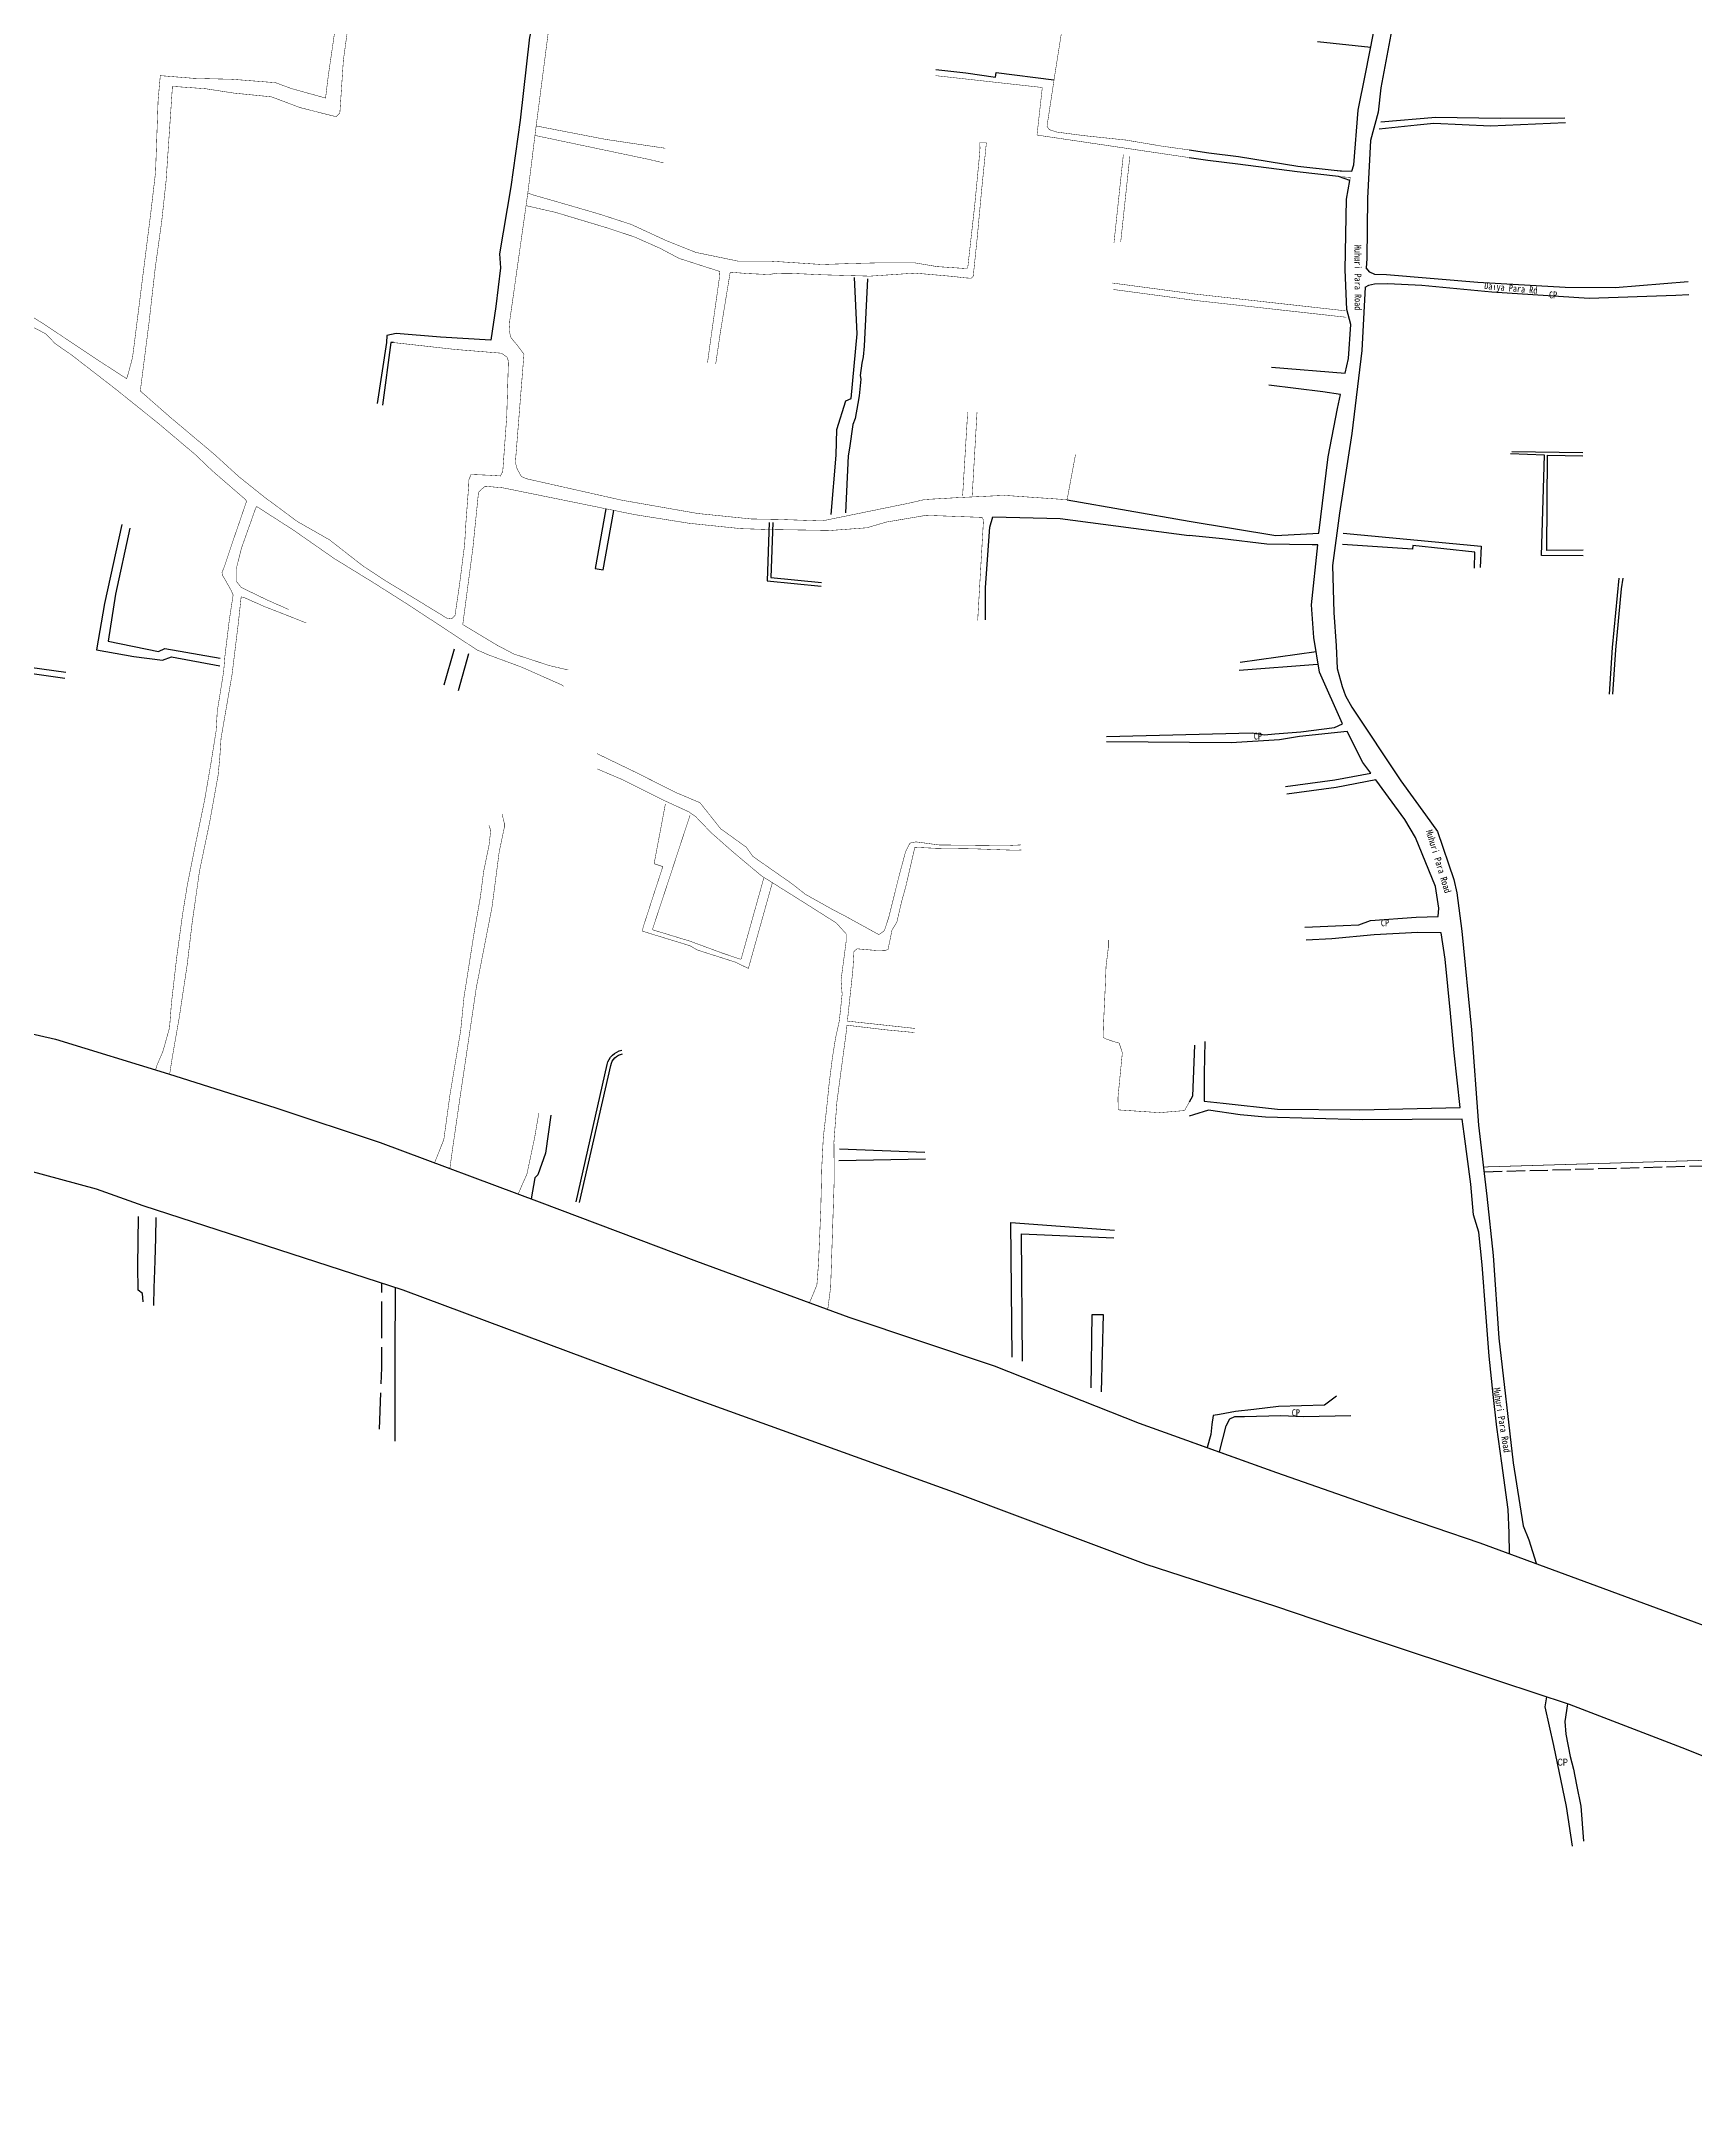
# Model space of a CAD drawing. Header units: metres. Extents: x 375792 to 378704, y 2469502 to 2471712.
# Drawn here: x 376385.5 to 376747.7, y 2469590.9 to 2470042.5 of the extents above; entities that cross this region are included whole.
import ezdxf
from ezdxf.enums import TextEntityAlignment as Align

# ---------------------------------------------------------------- set-up
doc = ezdxf.new("R2010")
doc.units = ezdxf.units.M
doc.header["$MEASUREMENT"] = 0
doc.linetypes.add('X2', pattern=[10, 8, -2])
doc.linetypes.add('X3', pattern=[5, 4, -1])
for name, color, linetype in [('DLSS', 1, 'Continuous'), ('DLSS Existing Road Line', 1, 'Continuous'), ('Prived Road', 1, 'Continuous')]:
    doc.layers.add(name, color=color, linetype=linetype)
doc.styles.add('正等线体', font='')
doc.styles.add('细等线体', font='', dxfattribs={"width": 0.8})
doc.styles.get('正等线体').set_extended_font_data('SimHei')
doc.styles.get('细等线体').set_extended_font_data('FZXiDengXian-Z06S')

msp = doc.modelspace()

# ---------------------------------------------------------------- linework, layer by layer
at = {"layer": 'DLSS', "linetype": 'Continuous', "flags": 128}
for points, elevation in [([(376452.34, 2470061.11, 0.1, 0.1, 0), (376450.76, 2470051.33, 0.1, 0.1, 0), (376448.37, 2470034.97, 0.1, 0.1, 0), (376447.78, 2470030.1, 0.1, 0.1, 0), (376440.27, 2470032.19, 0.1, 0.1, 0), (376436.8, 2470033.47, 0.1, 0.1, 0), (376427.37, 2470034.21, 0.1, 0.1, 0), (376418.93, 2470034.42, 0.1, 0.1, 0), (376411.58, 2470035.01, 0.1, 0.1, 0), (376411.1, 2470029.61, 0.1, 0.1, 0), (376410.54, 2470013.82, 0.1, 0.1, 0), (376409.46, 2470004.64, 0.1, 0.1, 0), (376407.84, 2469991.79, 0.1, 0.1, 0), (376406.65, 2469982.34, 0.1, 0.1, 0), (376405.51, 2469973.31, 0.1, 0.1, 0), (376404.61, 2469969.9, 0.1, 0.1, 0), (376404.2, 2469968.62, 0.1, 0.1, 0), (376397.55, 2469972.92, 0.1, 0.1, 0), (376389.73, 2469978.16, 0.1, 0.1, 0), (376385.51, 2469980.95, 0.1, 0.1, 0), (376377.47, 2469985.84, 0.1, 0.1, 0)], 3.76), ([(376462.65, 2469976.53, 0.1, 0.1, 0), (376476.19, 2469975.02, 0.1, 0.1, 0), (376486.31, 2469974.2, 0.1, 0.1, 0), (376487.52, 2469973.33, 0.1, 0.1, 0), (376487.83, 2469972.45, 0.1, 0.1, 0), (376487.46, 2469960.4, 0.1, 0.1, 0), (376486.59, 2469948.29, 0.1, 0.1, 0), (376486.09, 2469947.3, 0.1, 0.1, 0), (376483.76, 2469947.46, 0.1, 0.1, 0), (376479.63, 2469947.63, 0.1, 0.1, 0), (376479.16, 2469946.44, 0.1, 0.1, 0), (376479.12, 2469945.14, 0.1, 0.1, 0), (376478.5, 2469936.87, 0.1, 0.1, 0), (376478.24, 2469932.34, 0.1, 0.1, 0), (376477.14, 2469923.65, 0.1, 0.1, 0), (376476.13, 2469916.75, 0.1, 0.1, 0), (376475.54, 2469916.13, 0.1, 0.1, 0), (376474.6, 2469915.99, 0.1, 0.1, 0), (376466.59, 2469920.89, 0.1, 0.1, 0), (376460.83, 2469924.4, 0.1, 0.1, 0), (376456.04, 2469927.53, 0.1, 0.1, 0), (376448.63, 2469933.32, 0.1, 0.1, 0), (376441.62, 2469937.31, 0.1, 0.1, 0), (376434.41, 2469942.65, 0.1, 0.1, 0), (376428.76, 2469947.17, 0.1, 0.1, 0), (376423.39, 2469952.07, 0.1, 0.1, 0), (376413.77, 2469960.16, 0.1, 0.1, 0), (376407.2, 2469965.92, 0.1, 0.1, 0), (376407.65, 2469969.44, 0.1, 0.1, 0), (376409.12, 2469980.98, 0.1, 0.1, 0), (376410.48, 2469992.96, 0.1, 0.1, 0), (376411.89, 2470003.09, 0.1, 0.1, 0), (376412.85, 2470011.98, 0.1, 0.1, 0), (376413.62, 2470023.42, 0.1, 0.1, 0), (376414.24, 2470032.66, 0.1, 0.1, 0), (376421.46, 2470032.15, 0.1, 0.1, 0), (376427.76, 2470031.18, 0.1, 0.1, 0), (376435.95, 2470030.36, 0.1, 0.1, 0), (376442.19, 2470028.01, 0.1, 0.1, 0), (376450.08, 2470026.01, 0.1, 0.1, 0), (376450.91, 2470026.84, 0.1, 0.1, 0), (376451.68, 2470038.4, 0.1, 0.1, 0), (376454.35, 2470057.74, 0.1, 0.1, 0)], 3.77), ([(376612.05, 2469952.07, 0.1, 0.1, 0), (376610.19, 2469942.1, 0.1, 0.1, 0), (376596.46, 2469943.05, 0.1, 0.1, 0), (376586.51, 2469942.57, 0.1, 0.1, 0), (376578.97, 2469942.14, 0.1, 0.1, 0), (376575.74, 2469941.38, 0.1, 0.1, 0), (376561.66, 2469938.5, 0.1, 0.1, 0), (376556.51, 2469937.45, 0.1, 0.1, 0), (376546.88, 2469937.79, 0.1, 0.1, 0), (376541.05, 2469937.88, 0.1, 0.1, 0), (376529.3, 2469939.08, 0.1, 0.1, 0), (376512.64, 2469942, 0.1, 0.1, 0), (376491.8, 2469946.69, 0.1, 0.1, 0), (376490.69, 2469947.16, 0.1, 0.1, 0), (376489.75, 2469948.81, 0.1, 0.1, 0), (376489.35, 2469950.25, 0.1, 0.1, 0), (376490.3, 2469962.31, 0.1, 0.1, 0), (376491.23, 2469973.98, 0.1, 0.1, 0), (376489.67, 2469976.06, 0.1, 0.1, 0), (376488.42, 2469977.54, 0.1, 0.1, 0), (376487.97, 2469979.13, 0.1, 0.1, 0), (376488.12, 2469981.32, 0.1, 0.1, 0), (376492.04, 2470009.01, 0.1, 0.1, 0), (376493.8, 2470023.17, 0.1, 0.1, 0), (376498.02, 2470055.81, 0.1, 0.1, 0)], 23.92), ([(376533.23, 2469971.85, 0.1, 0.1, 0), (376534.25, 2469978.78, 0.1, 0.1, 0), (376536.4, 2469991.95, 0.1, 0.1, 0), (376540.06, 2469991.66, 0.1, 0.1, 0), (376544.86, 2469991.43, 0.1, 0.1, 0), (376546.6, 2469991.72, 0.1, 0.1, 0), (376549.86, 2469991.69, 0.1, 0.1, 0), (376556.52, 2469991.38, 0.1, 0.1, 0), (376567.02, 2469991.08, 0.1, 0.1, 0), (376575.76, 2469991.67, 0.1, 0.1, 0), (376577.01, 2469991.73, 0.1, 0.1, 0), (376585.07, 2469991.03, 0.1, 0.1, 0), (376587.8, 2469990.71, 0.1, 0.1, 0), (376589.22, 2469990.62, 0.1, 0.1, 0), (376589.63, 2469991.03, 0.1, 0.1, 0), (376590.5, 2469999.44, 0.1, 0.1, 0), (376591.42, 2470009.44, 0.1, 0.1, 0), (376592.51, 2470020.3, 0.1, 0.1, 0), (376591.05, 2470020.31, 0.1, 0.1, 0), (376591.12, 2470019.15, 0.1, 0.1, 0), (376590.87, 2470016.12, 0.1, 0.1, 0), (376589.96, 2470006.64, 0.1, 0.1, 0), (376588.43, 2469992.92, 0.1, 0.1, 0), (376588.2, 2469992.74, 0.1, 0.1, 0), (376581.74, 2469993.17, 0.1, 0.1, 0), (376576.78, 2469994, 0.1, 0.1, 0), (376568.64, 2469993.99, 0.1, 0.1, 0), (376562.58, 2469993.84, 0.1, 0.1, 0), (376556.49, 2469993.63, 0.1, 0.1, 0), (376548.55, 2469994.15, 0.1, 0.1, 0), (376544.96, 2469994.38, 0.1, 0.1, 0), (376538.07, 2469994.38, 0.1, 0.1, 0), (376528.88, 2469996.28, 0.1, 0.1, 0), (376522.44, 2469998.85, 0.1, 0.1, 0), (376514.62, 2470002.45, 0.1, 0.1, 0), (376507.53, 2470004.74, 0.1, 0.1, 0), (376500.71, 2470006.73, 0.1, 0.1, 0), (376493.08, 2470008.92, 0.1, 0.1, 0), (376492.13, 2470009.31, 0.1, 0.1, 0)], 3.99), ([(376493.64, 2470021.91, 0.1, 0.1, 0), (376518.62, 2470016.65, 0.1, 0.1, 0), (376521.84, 2470015.89, 0.1, 0.1, 0)], 4.82), ([(376522.18, 2470019.1, 0.1, 0.1, 0), (376509.13, 2470021.04, 0.1, 0.1, 0), (376494.04, 2470023.96, 0.1, 0.1, 0), (376493.9, 2470023.98, 0.00000201, 0.00000201, 0)], 4.05), ([(376491.69, 2470006.53, 0.1, 0.1, 0), (376498.16, 2470005.05, 0.1, 0.1, 0), (376509.08, 2470001.77, 0.1, 0.1, 0), (376515.28, 2469999.73, 0.1, 0.1, 0), (376520.95, 2469997.23, 0.1, 0.1, 0), (376525.21, 2469994.97, 0.1, 0.1, 0), (376534.13, 2469992.1, 0.1, 0.1, 0), (376534.05, 2469990.84, 0.1, 0.1, 0), (376531.84, 2469975.13, 0.1, 0.1, 0), (376531.44, 2469972.12, 0.1, 0.1, 0)], 3.99), ([(376410.54, 2469817.18, 0.1, 0.1, 0), (376410.84, 2469818.17, 0.1, 0.1, 0), (376412.16, 2469821.26, 0.1, 0.1, 0), (376413.61, 2469826.44, 0.1, 0.1, 0), (376414.03, 2469831.89, 0.1, 0.1, 0), (376415.19, 2469841.98, 0.1, 0.1, 0), (376416.43, 2469851.08, 0.1, 0.1, 0), (376417.54, 2469857.91, 0.1, 0.1, 0), (376419.26, 2469866.48, 0.1, 0.1, 0), (376421.26, 2469876.14, 0.1, 0.1, 0), (376422.73, 2469884.71, 0.1, 0.1, 0), (376423.8, 2469891.42, 0.1, 0.1, 0), (376424.06, 2469895.75, 0.1, 0.1, 0), (376425.46, 2469904.46, 0.1, 0.1, 0), (376425.71, 2469907.62, 0.1, 0.1, 0), (376426.68, 2469915.63, 0.1, 0.1, 0), (376427.53, 2469921.23, 0.1, 0.1, 0), (376427.15, 2469922.13, 0.1, 0.1, 0), (376425.85, 2469924.46, 0.1, 0.1, 0), (376425.17, 2469925.59, 0.1, 0.1, 0), (376425.1, 2469926.15, 0.1, 0.1, 0), (376425.54, 2469927.29, 0.1, 0.1, 0), (376425.77, 2469927.87, 0.1, 0.1, 0), (376427.42, 2469932.85, 0.1, 0.1, 0), (376430.43, 2469941.62, 0.1, 0.1, 0), (376430.34, 2469942.05, 0.1, 0.1, 0), (376422.89, 2469948.5, 0.1, 0.1, 0), (376419.29, 2469951.95, 0.1, 0.1, 0), (376411.16, 2469958.82, 0.1, 0.1, 0), (376401.67, 2469966.44, 0.1, 0.1, 0), (376392.13, 2469973.82, 0.1, 0.1, 0), (376388.59, 2469976.27, 0.1, 0.1, 0), (376386.48, 2469978.45, 0.1, 0.1, 0), (376379.81, 2469981.94, 0.1, 0.1, 0)], 3.83), ([(376590.61, 2469915.67, 0.1, 0.1, 0), (376591.14, 2469924.88, 0.1, 0.1, 0), (376591.88, 2469937.67, 0.1, 0.1, 0), (376591.55, 2469938.23, 0.1, 0.1, 0), (376579.33, 2469938.68, 0.1, 0.1, 0), (376570.63, 2469937.21, 0.1, 0.1, 0), (376566.31, 2469935.95, 0.1, 0.1, 0), (376558.5, 2469935.37, 0.1, 0.1, 0), (376544.93, 2469935.57, 0.1, 0.1, 0), (376538.73, 2469935.76, 0.1, 0.1, 0), (376527.46, 2469936.93, 0.1, 0.1, 0), (376515.39, 2469938.85, 0.1, 0.1, 0), (376501.16, 2469941.75, 0.1, 0.1, 0), (376486.58, 2469944.71, 0.1, 0.1, 0), (376482.74, 2469945.05, 0.1, 0.1, 0), (376481.83, 2469944.31, 0.1, 0.1, 0), (376481.27, 2469943.68, 0.1, 0.1, 0), (376480.06, 2469931.65, 0.1, 0.1, 0), (376477.83, 2469914.75, 0.1, 0.1, 0), (376485.22, 2469910.29, 0.1, 0.1, 0), (376489.04, 2469908.29, 0.1, 0.1, 0), (376496.75, 2469905.77, 0.1, 0.1, 0), (376500.92, 2469904.79, 0.1, 0.1, 0)], 5.48), ([(376590.61, 2469915.67, 0.1, 0.1, 0), (376591.14, 2469924.88, 0.1, 0.1, 0), (376591.88, 2469937.67, 0.1, 0.1, 0), (376591.55, 2469938.23, 0.1, 0.1, 0), (376579.33, 2469938.68, 0.1, 0.1, 0), (376570.63, 2469937.21, 0.1, 0.1, 0), (376566.31, 2469935.95, 0.1, 0.1, 0), (376558.5, 2469935.37, 0.1, 0.1, 0), (376544.93, 2469935.57, 0.1, 0.1, 0), (376538.73, 2469935.76, 0.1, 0.1, 0), (376527.46, 2469936.93, 0.1, 0.1, 0), (376515.39, 2469938.85, 0.1, 0.1, 0), (376501.16, 2469941.75, 0.1, 0.1, 0), (376486.58, 2469944.71, 0.1, 0.1, 0), (376482.74, 2469945.05, 0.1, 0.1, 0), (376481.83, 2469944.31, 0.1, 0.1, 0), (376481.27, 2469943.68, 0.1, 0.1, 0), (376480.06, 2469931.65, 0.1, 0.1, 0), (376477.83, 2469914.75, 0.1, 0.1, 0), (376485.22, 2469910.29, 0.1, 0.1, 0), (376489.04, 2469908.29, 0.1, 0.1, 0), (376496.75, 2469905.77, 0.1, 0.1, 0), (376500.92, 2469904.79, 0.1, 0.1, 0)], 5.48), ([(376499.88, 2469901.23, 0.1, 0.1, 0), (376499.4, 2469901.57, 0.1, 0.1, 0), (376490.75, 2469905.41, 0.1, 0.1, 0), (376483.33, 2469908.15, 0.1, 0.1, 0), (376480.89, 2469909.22, 0.1, 0.1, 0), (376475.71, 2469912.65, 0.1, 0.1, 0), (376465.33, 2469919.45, 0.1, 0.1, 0), (376458.13, 2469924.01, 0.1, 0.1, 0), (376449.63, 2469929.24, 0.1, 0.1, 0), (376440.79, 2469935.41, 0.1, 0.1, 0), (376432.68, 2469940.62, 0.1, 0.1, 0), (376432.45, 2469940.2, 0.1, 0.1, 0), (376429.37, 2469931.52, 0.1, 0.1, 0), (376428.21, 2469926.94, 0.1, 0.1, 0), (376428.2, 2469924.26, 0.1, 0.1, 0), (376429.33, 2469922.87, 0.1, 0.1, 0), (376434.92, 2469920.16, 0.1, 0.1, 0), (376439.67, 2469918.06, 0.1, 0.1, 0)], 5.73), ([(376413.63, 2469816.23, 0.1, 0.1, 0), (376414.21, 2469819.96, 0.1, 0.1, 0), (376415.73, 2469828.65, 0.1, 0.1, 0), (376417.48, 2469840.27, 0.1, 0.1, 0), (376418.55, 2469849.36, 0.1, 0.1, 0), (376420.17, 2469860.76, 0.1, 0.1, 0), (376422.37, 2469871.33, 0.1, 0.1, 0), (376424.25, 2469881.78, 0.1, 0.1, 0), (376424.61, 2469885.6, 0.1, 0.1, 0), (376424.89, 2469889.85, 0.1, 0.1, 0), (376427.29, 2469903.76, 0.1, 0.1, 0), (376428.69, 2469915.22, 0.1, 0.1, 0), (376429.29, 2469920.82, 0.1, 0.1, 0), (376429.93, 2469920.67, 0.1, 0.1, 0), (376434.42, 2469918.68, 0.1, 0.1, 0), (376439.45, 2469916.72, 0.1, 0.1, 0), (376443.53, 2469915.1, 0.00000201, 0.00000201, 0)], 9.05), ([(376507.22, 2469886.48, 0.1, 0.1, 0), (376515.8, 2469882.33, 0.1, 0.1, 0), (376524.58, 2469877.91, 0.1, 0.1, 0), (376529.78, 2469875.72, 0.1, 0.1, 0), (376534.31, 2469870.01, 0.1, 0.1, 0), (376539.91, 2469865.98, 0.1, 0.1, 0), (376541.39, 2469863.93, 0.1, 0.1, 0), (376549.94, 2469857.96, 0.1, 0.1, 0), (376552.85, 2469855.66, 0.1, 0.1, 0), (376558.76, 2469852.35, 0.1, 0.1, 0), (376561.6, 2469850.87, 0.1, 0.1, 0), (376568.97, 2469846.81, 0.1, 0.1, 0), (376570.17, 2469847.68, 0.1, 0.1, 0), (376571.13, 2469850.59, 0.1, 0.1, 0), (376573.3, 2469859.34, 0.1, 0.1, 0), (376574.8, 2469864.95, 0.1, 0.1, 0), (376575.77, 2469866.86, 0.1, 0.1, 0), (376577.07, 2469867.14, 0.1, 0.1, 0), (376582.16, 2469866.46, 0.1, 0.1, 0), (376589.12, 2469866.4, 0.1, 0.1, 0), (376597.01, 2469866.33, 0.1, 0.1, 0), (376600.09, 2469866.47, 0.1, 0.1, 0)], 4.84), ([(376507.31, 2469883.11, 0.1, 0.1, 0), (376512.86, 2469880.75, 0.1, 0.1, 0), (376522.19, 2469876.09, 0.1, 0.1, 0), (376527.33, 2469873.72, 0.1, 0.1, 0), (376528.84, 2469872.67, 0.1, 0.1, 0), (376532.27, 2469869.11, 0.1, 0.1, 0), (376536.97, 2469864.96, 0.1, 0.1, 0), (376543.26, 2469859.69, 0.1, 0.1, 0), (376552.63, 2469853.81, 0.1, 0.1, 0), (376559.65, 2469849.36, 0.1, 0.1, 0), (376561.8, 2469846.98, 0.1, 0.1, 0), (376561.8, 2469845.33, 0.1, 0.1, 0), (376560.68, 2469836.84, 0.1, 0.1, 0), (376560.92, 2469833.77, 0.1, 0.1, 0), (376560.3, 2469827.91, 0.1, 0.1, 0), (376559.46, 2469824.07, 0.1, 0.1, 0), (376558.75, 2469819.58, 0.1, 0.1, 0), (376558.07, 2469814.15, 0.1, 0.1, 0), (376557.52, 2469808.7, 0.1, 0.1, 0), (376556.8, 2469802.44, 0.1, 0.1, 0), (376556.46, 2469795.89, 0.1, 0.1, 0), (376556.24, 2469786.53, 0.1, 0.1, 0), (376555.75, 2469774.89, 0.1, 0.1, 0), (376555.39, 2469770.03, 0.1, 0.1, 0), (376553.76, 2469766.15, 0.1, 0.1, 0)], 7.31), ([(376486.45, 2469873.21, 0.1, 0.1, 0), (376486.93, 2469871.2, 0.1, 0.1, 0), (376486.92, 2469870.24, 0.1, 0.1, 0), (376485.81, 2469864.98, 0.1, 0.1, 0), (376484.24, 2469852.88, 0.1, 0.1, 0), (376480.79, 2469835.17, 0.1, 0.1, 0), (376478.71, 2469821.1, 0.1, 0.1, 0), (376477.17, 2469810.74, 0.1, 0.1, 0), (376475.62, 2469800.06, 0.1, 0.1, 0), (376475, 2469795.56, 0.1, 0.1, 0)], 4.07), ([(376483.57, 2469870.74, 0.1, 0.1, 0), (376483.95, 2469869.66, 0.1, 0.1, 0), (376483.6, 2469866.48, 0.1, 0.1, 0), (376482.41, 2469860.7, 0.1, 0.1, 0), (376481.67, 2469854.97, 0.1, 0.1, 0), (376480.32, 2469847.26, 0.1, 0.1, 0), (376478.11, 2469833.23, 0.1, 0.1, 0), (376477.36, 2469825.71, 0.1, 0.1, 0), (376475, 2469811.55, 0.1, 0.1, 0), (376473.68, 2469801.91, 0.1, 0.1, 0), (376471.65, 2469796.81, 0.1, 0.1, 0)], 9.05), ([(376576.89, 2469826.26, 0.1, 0.1, 0), (376568.16, 2469827.21, 0.1, 0.1, 0), (376562.07, 2469827.86, 0.1, 0.1, 0), (376562.26, 2469829.66, 0.1, 0.1, 0), (376563.26, 2469838.96, 0.1, 0.1, 0), (376563.51, 2469843.13, 0.1, 0.1, 0), (376564.18, 2469843.71, 0.1, 0.1, 0), (376566.68, 2469843.49, 0.1, 0.1, 0), (376568.7, 2469843.32, 0.1, 0.1, 0), (376570.34, 2469843.31, 0.1, 0.1, 0), (376570.98, 2469843.58, 0.1, 0.1, 0), (376571.83, 2469847.79, 0.1, 0.1, 0), (376572.91, 2469849.58, 0.1, 0.1, 0), (376573.96, 2469854.12, 0.1, 0.1, 0), (376574.86, 2469857.36, 0.1, 0.1, 0), (376576.84, 2469865.95, 0.1, 0.1, 0), (376581.59, 2469865.72, 0.1, 0.1, 0), (376589.68, 2469865.62, 0.1, 0.1, 0), (376598.79, 2469865.3, 0.1, 0.1, 0), (376600.14, 2469865.36, 0.1, 0.1, 0)], 6.7), ([(376638.07, 2469822.59, 0.1, 0.1, 0), (376637.67, 2469811.43, 0.1, 0.1, 0), (376635.92, 2469808.27, 0.1, 0.1, 0), (376630.46, 2469807.81, 0.1, 0.1, 0), (376621.39, 2469808.42, 0.1, 0.1, 0), (376621.33, 2469811.09, 0.1, 0.1, 0), (376622.29, 2469820.93, 0.1, 0.1, 0), (376621.59, 2469823.05, 0.1, 0.1, 0), (376620.27, 2469823.42, 0.1, 0.1, 0), (376618.52, 2469824.03, 0.1, 0.1, 0), (376618.09, 2469824.37, 0.1, 0.1, 0), (376618.12, 2469826.26, 0.1, 0.1, 0), (376618.55, 2469835.43, 0.1, 0.1, 0), (376618.72, 2469839.86, 0.1, 0.1, 0), (376619.23, 2469844.04, 0.1, 0.1, 0), (376619.23, 2469845.64, 0.1, 0.1, 0)], 3.83), ([(376561.98, 2469827.02, 0.1, 0.1, 0), (376561.8, 2469825.31, 0.1, 0.1, 0), (376560.72, 2469817.25, 0.1, 0.1, 0), (376559.77, 2469810.13, 0.1, 0.1, 0), (376559.12, 2469801.36, 0.1, 0.1, 0), (376559.19, 2469793.28, 0.1, 0.1, 0), (376558.4, 2469769.53, 0.1, 0.1, 0), (376557.76, 2469764.67, 0.1, 0.1, 0)], 3.83), ([(376561.97, 2469826.97, 0.1, 0.1, 0), (376570.18, 2469825.99, 0.1, 0.1, 0), (376576.25, 2469825.41, 0.1, 0.1, 0), (376576.81, 2469825.37, 0.1, 0.1, 0)], 3.61), ([(376489.95, 2469789.97, 0.1, 0.1, 0), (376491.88, 2469794.37, 0.1, 0.1, 0), (376493.55, 2469802.23, 0.1, 0.1, 0), (376494.49, 2469807.73, 0.00000202, 0.00000202, 0)], 4.07)]:
    msp.add_lwpolyline(points, format="xyseb", dxfattribs=dict(at, elevation=elevation))
at = {"layer": 'DLSS', "linetype": 'Continuous', "const_width": 0.1, "flags": 128}
for points, elevation in [([(376609.82, 2470049.87), (376607.44, 2470034.79), (376605.79, 2470023.93), (376606.29, 2470023.18), (376607.86, 2470022.66), (376613.94, 2470021.86), (376623.13, 2470020.89), (376630.85, 2470019.58), (376641.23, 2470018.13), (376647.76, 2470017.29), (376660.73, 2470015.2), (376669.97, 2470014.19), (376672.57, 2470014.1), (376673.01, 2470015.48), (376673.96, 2470027.47), (376675.53, 2470035.41), (376677.29, 2470044.28)], 23.92), ([(376671.36, 2469982.07), (376638.24, 2469985.76), (376620.26, 2469988.17)], 23.2)]:
    msp.add_lwpolyline(points, dxfattribs=dict(at, elevation=elevation))
for points in [[(376622.51, 2470017.68), (376620.46, 2469998.41)], [(376623.94, 2470017.42), (376621.93, 2469998.55)], [(376671.22, 2469983.48), (376638.11, 2469987.17), (376620.12, 2469989.57)], [(376522.21, 2469875.47), (376519.74, 2469862.35), (376521.64, 2469861.72), (376517.35, 2469848.51)], [(376527.6, 2469872.95), (376519.36, 2469847.9)], [(376538.83, 2469841.57), (376543.8, 2469859.36)], [(376540.38, 2469839.4), (376545.63, 2469858.18)], [(376540.38, 2469839.4), (376537.59, 2469840.77), (376529.24, 2469843.43), (376527.59, 2469844.38), (376517.18, 2469847.57), (376517.35, 2469848.51)], [(376538.83, 2469841.57), (376538.64, 2469841.43), (376534.55, 2469842.81), (376527.6, 2469845.38), (376519.74, 2469847.77), (376519.36, 2469847.9)]]:
    msp.add_lwpolyline(points, dxfattribs=at)
at = {"layer": 'DLSS', "linetype": 'Continuous', "flags": 128}
for points, elevation in [([(376647.85, 2469904.77), (376665.06, 2469906.06)], 7.08), ([(376364.03, 2469829.5), (376388.65, 2469823.94), (376413.37, 2469816.34), (376436.92, 2469808.9), (376459.73, 2469801.26), (376494.53, 2469788.26), (376529.01, 2469775.27), (376562.37, 2469762.98), (376594.23, 2469752.33), (376626, 2469739.78), (376656.04, 2469728.98), (376680.88, 2469720.25), (376700.59, 2469713.54), (376796.47, 2469678.23), (376832.74, 2469666.32)], 4.5), ([(376497.1, 2469807.28), (376495.95, 2469798.9), (376494.29, 2469794.18), (376493.62, 2469793.56), (376492.8, 2469788.91)], 3.83), ([(376720.91, 2469647.07), (376719.56, 2469655.82), (376716.76, 2469669.14), (376714.92, 2469677.66), (376715.27, 2469679.83)], 4.5), ([(376719.81, 2469678.32), (376719.19, 2469674.42), (376719.46, 2469671.64), (376720.38, 2469666.77), (376721.08, 2469663.99), (376721.77, 2469660.57), (376722.71, 2469655.9), (376723.33, 2469648.21)], 4.5)]:
    msp.add_lwpolyline(points, dxfattribs=dict(at, elevation=elevation))
at = {"layer": 'DLSS', "linetype": 'X3', "elevation": 5.34, "flags": 128}
msp.add_lwpolyline([(376701.39, 2469795.91, 0.15, 0.15, 0), (376757.19, 2469797.59, 0.15, 0.15, 0), (376757.62, 2469798.08, 0.15, 0.15, 0), (376756.34, 2469833.1, 0.15, 0.15, 0), (376755.39, 2469871.47, 0.15, 0.15, 0)], format="xyseb", dxfattribs=at)
at = {"layer": 'DLSS', "linetype": 'Continuous', "flags": 128}
for points in [[(376367.03, 2469799.37), (376397.53, 2469791.14), (376407.77, 2469787.5), (376464.68, 2469768.99), (376527.37, 2469745.65), (376586.05, 2469724.46), (376627.44, 2469708.88), (376655.86, 2469699.65), (376672.88, 2469693.95), (376705.1, 2469683.19), (376720.17, 2469678.2), (376745.81, 2469668.34), (376790.48, 2469650.39), (376811.57, 2469643.41), (376862.55, 2469623.01), (376902.02, 2469609.73), (376931.93, 2469601.3), (376946.08, 2469598.12), (376987.79, 2469590.89)], [(376367.03, 2469799.37), (376397.53, 2469791.14), (376407.77, 2469787.5), (376464.68, 2469768.99), (376527.37, 2469745.65), (376586.05, 2469724.46), (376627.44, 2469708.88), (376655.86, 2469699.65), (376672.88, 2469693.95), (376705.1, 2469683.19), (376720.17, 2469678.2), (376745.81, 2469668.34), (376790.48, 2469650.39), (376811.57, 2469643.41), (376862.55, 2469623.01), (376902.02, 2469609.73), (376931.93, 2469601.3), (376946.08, 2469598.12), (376987.79, 2469590.89)], [(376407.84, 2469766.34), (376407.65, 2469768.2), (376406.71, 2469768.9), (376406.63, 2469774.18), (376406.84, 2469785.07)], [(376410.61, 2469784.83), (376410.5, 2469780.35), (376410.38, 2469775.36), (376410.25, 2469771.29), (376410.2, 2469769.47), (376410.08, 2469765.59)], [(376463, 2469769.54), (376462.98, 2469754.74), (376462.96, 2469737.68), (376462.92, 2469735.8)]]:
    msp.add_lwpolyline(points, dxfattribs=at)
at = {"layer": 'DLSS', "linetype": 'X2', "flags": 128}
msp.add_lwpolyline([(376459.6, 2469738.43), (376460.09, 2469751.89), (376460.09, 2469770.48)], dxfattribs=at)
at = {"layer": 'DLSS Existing Road Line', "linetype": 'Continuous', "flags": 128}
for points, elevation in [([(376464.22, 2470079.04), (376464.52, 2470083.53), (376466.09, 2470097.08), (376466.14, 2470098.7), (376492.95, 2470091.55), (376498.75, 2470090.07), (376499.38, 2470088.61), (376498.42, 2470081.62), (376496.31, 2470066.92), (376493.72, 2470048.32), (376492.48, 2470043.46), (376490.41, 2470025.23), (376488.34, 2470010.64), (376485.91, 2469995.98), (376486.08, 2469992.87), (376485.05, 2469984.43), (376484.01, 2469977.02), (376472.97, 2469977.73), (376463.25, 2469978.5)], 10.95), ([(376636.93, 2470018.73), (376641.23, 2470018.13), (376647.76, 2470017.29), (376660.73, 2470015.2), (376669.97, 2470014.19), (376672.57, 2470014.1), (376673.01, 2470015.48), (376673.96, 2470027.47), (376675.53, 2470035.41), (376677.29, 2470044.28)], 23.92), ([(376681.35, 2470045.16), (376678.89, 2470032.31), (376678.33, 2470026.99), (376676.64, 2470020.8), (376675.97, 2470008.2), (376675.82, 2469994.89), (376675.71, 2469992.89)], 6.62), ([(376581.45, 2470036.33), (376588.01, 2470035.59), (376594.48, 2470034.69), (376594.62, 2470035.68), (376607.28, 2470034.08)], 21.3), ([(376654.99, 2469971.14), (376671.1, 2469969.81), (376671.81, 2469973.05), (376672.36, 2469980.47), (376671.48, 2469983.76), (376671.13, 2469992.44), (376671.39, 2470007.93), (376672.12, 2470012.07), (376669.64, 2470012.9), (376660.55, 2470013.93), (376647.55, 2470015.6), (376641, 2470016.45), (376636.93, 2470017.01)], 23.92), ([(376558.54, 2469938.83), (376559.64, 2469951.86), (376559.76, 2469957.47), (376561.75, 2469963.79), (376562.87, 2469964.27), (376564.23, 2469978.45), (376563.61, 2469990.8)], 7.08), ([(376566.51, 2469990.51), (376565.78, 2469975.75), (376565.56, 2469973.4), (376565.21, 2469972.03), (376564.85, 2469969.28), (376565.02, 2469968.5), (376564.67, 2469964.87), (376564.38, 2469963.19), (376563.8, 2469959.9), (376563.23, 2469958.55), (376562.56, 2469953.38), (376562.22, 2469951.69), (376561.64, 2469939.2)], 7.08), ([(376675.48, 2469988.66), (376674.71, 2469974.82), (376672.54, 2469956.59), (376669.88, 2469939.15), (376668.3, 2469927.71), (376668.64, 2469917.41), (376669.12, 2469910.05), (376669.36, 2469905.15), (376670.42, 2469901.21), (376671.2, 2469899.15), (376672.52, 2469896.68), (376683.32, 2469880.52), (376688.69, 2469873.05), (376691.29, 2469869.39), (376694.91, 2469858.87), (376695.55, 2469855.95), (376696.64, 2469847.57), (376698.8, 2469825.93), (376700.32, 2469805.09), (376702.14, 2469789.48), (376703.52, 2469776.55), (376704.78, 2469758.43), (376707.89, 2469731.1), (376710.05, 2469717.3), (376711.3, 2469714.21), (376712.95, 2469709.08)], 5.34), ([(376746.38, 2469987.02), (376743.55, 2469986.84), (376724.52, 2469986.15), (376703.2, 2469987.54), (376687.85, 2469989.03), (376680.44, 2469989.39), (376677.53, 2469989.3), (376676.17, 2469989.04), (376675.39, 2469988.61)], 5.22), ([(376746.25, 2469989.87), (376730.25, 2469988.54), (376719.3, 2469988.61), (376700.14, 2469989.7), (376680.15, 2469991.36), (376677.57, 2469991.46), (376676.5, 2469991.95), (376675.71, 2469992.89)], 5.16), ([(376463.25, 2469978.5), (376461.2, 2469978.06), (376461.14, 2469976.57), (376459.08, 2469963.16)], 10.95), ([(376462.65, 2469976.53), (376462.07, 2469976.55), (376460.24, 2469962.82)], 3.77), ([(376636.93, 2469937.43), (376655.92, 2469934.29), (376665.35, 2469934.8), (376667.4, 2469951.5), (376669.4, 2469962.06), (376670.08, 2469965.15), (376666.21, 2469965.73), (376654.36, 2469967.21)], 23.92), ([(376707.6, 2469952.65), (376723.13, 2469952.45)], 7.08), ([(376723.21, 2469929.82), (376714.1, 2469929.88), (376714.73, 2469951.85), (376707.29, 2469952.15)], 7.08), ([(376723.25, 2469931.03), (376715.24, 2469931), (376715.38, 2469951.87), (376723.13, 2469951.7)], 7.08), ([(376610.19, 2469942.1), (376636.93, 2469937.43)], 23.92), ([(376403.14, 2469936.7), (376399.33, 2469919.37), (376397.63, 2469909.21), (376405.82, 2469907.73), (376412.09, 2469906.91), (376414.04, 2469907.64), (376424.64, 2469905.74)], 7.08), ([(376404.88, 2469935.87), (376401.74, 2469921.38), (376400.16, 2469911.08), (376411.19, 2469908.87), (376412.54, 2469909.52), (376424.71, 2469907.37)], 7.08), ([(376592.31, 2469915.77), (376592.35, 2469922.84), (376593.29, 2469936.06), (376593.94, 2469938.36), (376608.68, 2469937.98), (376636.93, 2469934.26)], 7.08), ([(376670.62, 2469934.74), (376700.89, 2469931.9), (376700.68, 2469927.24)], 7.08), ([(376618.85, 2469890.23), (376650.74, 2469891.06), (376653.43, 2469890.6), (376655.67, 2469890.78), (376661.37, 2469891.26), (376668.76, 2469892.21), (376670.53, 2469893.02), (376665.5, 2469904.32), (376664.21, 2469911.93), (376663.69, 2469919.05), (376665.1, 2469932.22), (376663.86, 2469932.24), (376653.97, 2469932.37), (376644.22, 2469933.52), (376636.93, 2469934.26)], 23.92), ([(376699.43, 2469927.09), (376699.5, 2469930.63), (376685.91, 2469932.06), (376685.84, 2469931.23), (376670.5, 2469932.28)], 7.08), ([(376728.98, 2469899.53), (376729.16, 2469901.73), (376729.66, 2469909.74), (376731.14, 2469924.94)], 7.08), ([(376729.75, 2469899.53), (376730.35, 2469909.2), (376731.64, 2469922.56), (376731.95, 2469924.9)], 7.08), ([(376362.9, 2469908.16), (376390.89, 2469904.3)], 7.08), ([(376475.94, 2469909.36), (376473.65, 2469901.44)], 7.08), ([(376479.06, 2469908.32), (376476.8, 2469900.21)], 7.08), ([(376648.08, 2469906.49), (376664.74, 2469908.82)], 7.08), ([(376362.85, 2469906.95), (376390.65, 2469903.02)], 7.08), ([(376658.05, 2469879.3), (376668.84, 2469880.76), (376676.7, 2469882.2), (376674.98, 2469884.52), (376671.51, 2469891.29), (376661.1, 2469890.25), (376656.69, 2469889.5), (376646.1, 2469888.82), (376618.83, 2469889.06)], 23.92), ([(376662.26, 2469848.44), (376670.67, 2469848.8), (376674.08, 2469848.97), (376676.62, 2469849.91), (376686.67, 2469850.63), (376691.46, 2469850.82), (376691.61, 2469852.62), (376690.9, 2469857.38), (376686.49, 2469868.13), (376684.15, 2469872.07), (376677.79, 2469880.72), (376669.12, 2469879.02), (376658.33, 2469877.56)], 23.92), ([(376640.33, 2469823.39), (376640.19, 2469816.42), (376640.23, 2469810.34), (376644.35, 2469809.91), (376656.29, 2469808.54), (376674.31, 2469808.42), (376696.3, 2469808.97), (376694.96, 2469820.89), (376694.14, 2469829.59), (376693.03, 2469841.42), (376692.15, 2469847.21), (376686.98, 2469847.27), (376677.45, 2469846.75), (376668.19, 2469845.88), (376662.55, 2469845.57)], 3.83), ([(376638.07, 2469822.59), (376637.67, 2469811.43), (376636.93, 2469810.09)], 3.83), ([(376707.11, 2469711.14), (376706.98, 2469715.73), (376706.82, 2469720.83), (376705.43, 2469730.99), (376704.28, 2469738.94), (376703.53, 2469746.07), (376702.63, 2469754.47), (376701.91, 2469763.96), (376701.11, 2469774.5), (376700.36, 2469781.62), (376699.2, 2469785.39), (376698.59, 2469792.12), (376697.18, 2469803.16), (376696.69, 2469806.41), (376674.83, 2469806.24), (376653.64, 2469806.83), (376648.07, 2469807.34), (376641.17, 2469808.37), (376637.91, 2469807.35), (376636.93, 2469807.06)], 3.83), ([(376669.18, 2469745.66), (376666.54, 2469743.74), (376656.5, 2469743.43), (376651.09, 2469742.76), (376647.06, 2469742.37), (376643.6, 2469741.7), (376642.16, 2469741.43), (376641.9, 2469739.52), (376641.7, 2469737.28), (376640.87, 2469734.44)], 11.61), ([(376643.55, 2469733.47), (376645, 2469739.2), (376645.81, 2469740.7), (376646.91, 2469741.25), (376649.03, 2469741.27), (376656.97, 2469741.43), (376661.94, 2469741.25), (376672.31, 2469741.46)], 3.83), ([(376636.93, 2469735.85), (376656.04, 2469728.98), (376680.88, 2469720.25), (376700.59, 2469713.54), (376796.47, 2469678.23), (376832.74, 2469666.32)], 4.5), ([(376720.91, 2469647.07), (376719.56, 2469655.82), (376716.76, 2469669.14), (376714.92, 2469677.66), (376715.27, 2469679.83)], 4.5), ([(376719.81, 2469678.32), (376719.19, 2469674.42), (376719.46, 2469671.64), (376720.38, 2469666.77), (376721.08, 2469663.99), (376721.77, 2469660.57), (376722.71, 2469655.9), (376723.33, 2469648.21)], 4.5)]:
    msp.add_lwpolyline(points, dxfattribs=dict(at, elevation=elevation))
at = {"layer": 'DLSS Existing Road Line', "linetype": 'Continuous', "const_width": 0.1, "flags": 128}
for points, elevation in [([(376581.4, 2470035.01), (376604.76, 2470032.41)], 21.3), ([(376581.45, 2470036.33), (376588.01, 2470035.59), (376594.48, 2470034.69), (376594.62, 2470035.68), (376607.28, 2470034.08)], 21.3), ([(376603.6, 2470021.99), (376604.76, 2470032.41)], 23.92), ([(376592.31, 2469915.77), (376592.35, 2469922.84), (376593.29, 2469936.06), (376593.94, 2469938.36), (376608.68, 2469937.98), (376636.93, 2469934.26)], 7.08)]:
    msp.add_lwpolyline(points, dxfattribs=dict(at, elevation=elevation))
at = {"layer": 'DLSS Existing Road Line', "linetype": 'Continuous', "flags": 128}
for points in [[(376678.55, 2470023.38), (376686.83, 2470024.22), (376690.52, 2470024.6), (376702.91, 2470024.03), (376719.38, 2470024.77)], [(376678.9, 2470024.9), (376690.92, 2470025.88), (376705.04, 2470025.7), (376719.18, 2470025.73)], [(376636.93, 2469705.8), (376655.86, 2469699.65), (376672.88, 2469693.95), (376705.1, 2469683.19), (376720.17, 2469678.2), (376745.81, 2469668.34), (376790.48, 2469650.39), (376811.57, 2469643.41), (376826.74, 2469637.34)]]:
    msp.add_lwpolyline(points, dxfattribs=at)
at = {"layer": 'DLSS Existing Road Line', "linetype": 'Continuous', "elevation": 23.92, "flags": 128}
msp.add_lwpolyline([(376654.99, 2469971.14, 0.1, 0.1, 0), (376671.1, 2469969.81, 0.1, 0.1, 0), (376671.81, 2469973.05, 0.1, 0.1, 0), (376672.36, 2469980.47, 0.1, 0.1, 0), (376671.48, 2469983.76, 0.1, 0.1, 0), (376671.13, 2469992.44, 0.1, 0.1, 0), (376671.39, 2470007.93, 0.1, 0.1, 0), (376672.23, 2470012.71, 0.1, 0.1, 0), (376669.64, 2470012.9, 0.1, 0.1, 0), (376660.55, 2470013.93, 0.1, 0.1, 0), (376647.55, 2470015.6, 0.1, 0.1, 0), (376641, 2470016.45, 0.1, 0.1, 0), (376603.6, 2470021.99, 0.1, 0.1, 0)], format="xyseb", dxfattribs=at)
at = {"layer": 'DLSS Existing Road Line', "linetype": 'Continuous', "const_width": 0.1, "flags": 128}
for points in [[(376587.31, 2469942.98), (376588.41, 2469961.25)], [(376589.41, 2469943), (376590.46, 2469961.21)]]:
    msp.add_lwpolyline(points, dxfattribs=at)
at = {"layer": 'DLSS Existing Road Line', "linetype": 'X3', "elevation": 5.34, "flags": 128}
msp.add_lwpolyline([(376701.51, 2469794.86), (376757.48, 2469796.38), (376758.05, 2469798.03), (376756.34, 2469833.1), (376755.39, 2469871.47)], dxfattribs=at)
at = {"layer": 'Prived Road'}
for p, q in [((376560.32, 2469799.87, 3.83), (376579.03, 2469799.19)), ((376560.17, 2469797.31, 3.83), (376579.15, 2469797.71))]:
    msp.add_line(p, q, dxfattribs=at)
for points in [[(376665.04, 2470042.48), (376676.69, 2470041.23)], [(376544.95, 2469937.11), (376544.5, 2469924.35), (376556.34, 2469923.18)], [(376545.75, 2469937.08), (376545.33, 2469925.07), (376556.42, 2469923.98)]]:
    msp.add_lwpolyline(points, dxfattribs=at)
for points, elevation in [([(376509.14, 2469940.13), (376506.83, 2469927.02), (376508.61, 2469926.71), (376510.9, 2469939.77)], 5.48), ([(376598.14, 2469754.21), (376597.85, 2469783.72), (376620.54, 2469782.05)], 5.63), ([(376600.45, 2469753.38), (376600.17, 2469781.24), (376620.42, 2469780.39)], 5.63), ([(376615.47, 2469747.53), (376615.68, 2469763.58), (376618.11, 2469763.58), (376617.68, 2469746.66)], 5.63)]:
    msp.add_lwpolyline(points, dxfattribs=dict(at, elevation=elevation))
at = {"layer": 'Prived Road', "elevation": 5.63}
for points in [[(376502.65, 2469788.27), (376509.45, 2469818.34, -0.288566), (376512.66, 2469821.49, -0.288566)], [(376503.43, 2469788.09), (376510.23, 2469818.16, -0.288261), (376512.83, 2469820.71)]]:
    msp.add_lwpolyline(points, format="xyb", dxfattribs=at)

# ---------------------------------------------------------------- texts
at = {"layer": 'DLSS Existing Road Line', "linetype": 'Continuous', "style": '正等线体', "width": 0.8}
for s, rotation, p in [('Muhuri Para Road', 270.2663, (376673.93, 2469990.77, -0.89)), ('Daiya Para Rd', 354.7862, (376707.37, 2469988.31, -0.89)), ('Muhuri Para Road', 286.9049, (376691.58, 2469862.87, -0.89)), ('Muhuri Para Road', 279.2942, (376705.47, 2469740.46, -0.89))]:
    msp.add_text(s, height=1.5, rotation=rotation, dxfattribs=at).set_placement(p, align=Align.MIDDLE)
at = {"layer": 'DLSS Existing Road Line', "linetype": 'Continuous', "width": 0.8}
for style, p in [('正等线体', (376716.64, 2469986.97)), ('正等线体', (376651.97, 2469890.31)), ('正等线体', (376679.81, 2469849.4)), ('正等线体', (376660.29, 2469742.09, 3.83)), ('细等线体', (376718.73, 2469665.51))]:
    msp.add_text('CP', height=1.5, dxfattribs=dict(at, style=style)).set_placement(p, align=Align.MIDDLE)

doc.saveas('drawing.dxf')
